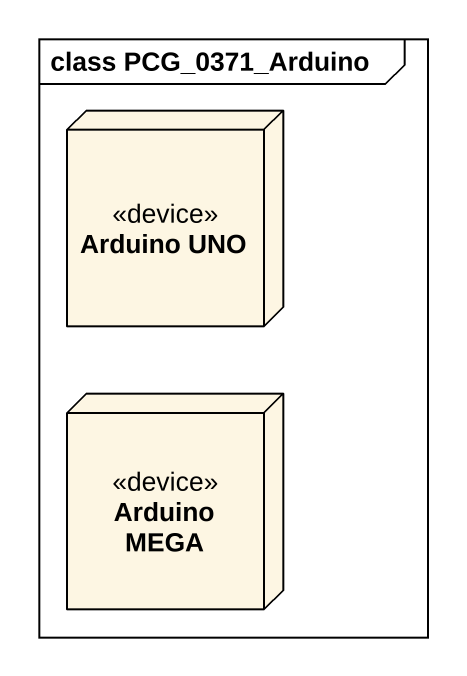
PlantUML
@startuml
mainframe class PCG_0371_Arduino
node "Arduino UNO" as Arduino_UNO <<device>>
node "Arduino MEGA" as Arduino_MEGA <<device>>
@enduml
